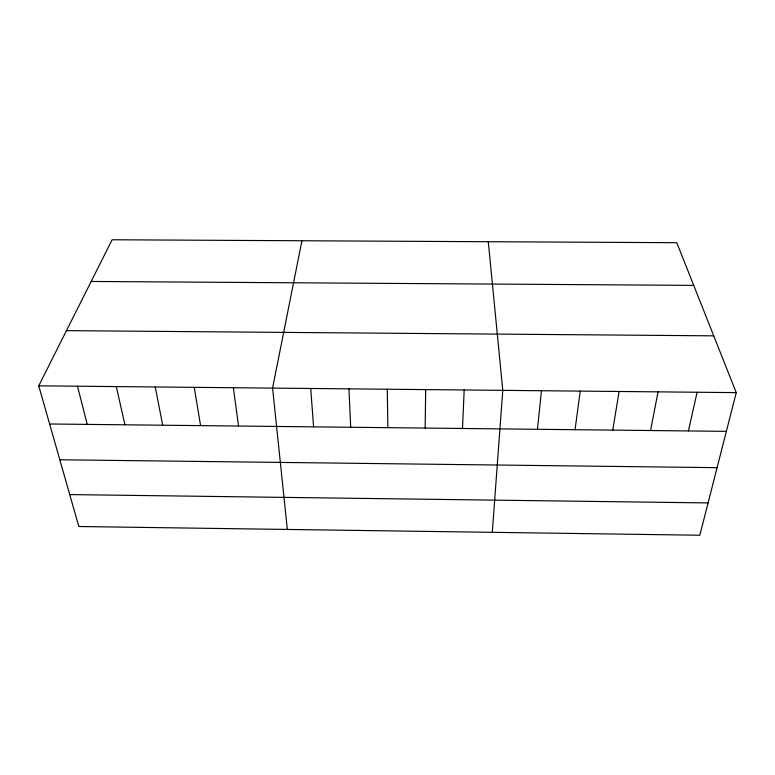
<?xml version="1.0" encoding="UTF-8"?>
<svg xmlns="http://www.w3.org/2000/svg" width="775" height="775" viewBox="0 0 775 775"><rect width="100%" height="100%" fill="white"/><g stroke="black" fill="none" stroke-linecap="round" stroke-linejoin="round"><path stroke-width="1.16" d="M425.146 428.071L425.688 389.602M462.491 428.478L464.186 389.98M492.29 532.318L502.781 390.348L488.289 241.722M537.453 429.302L541.463 390.726M575.06 429.708L580.233 391.104M612.754 430.115L619.099 391.482M650.535 430.532L658.062 391.859M301.921 240.754L272.577 388.11L287.341 529.441M688.403 430.948L697.113 392.247M736.25 392.625L699.825 535.234L78.837 526.516L38.75 385.834L112.104 239.766L676.798 242.701L736.25 392.625L38.75 385.834M91.159 281.461L693.722 285.374M66.466 330.644L713.727 335.837M49.619 423.983L726.359 431.355M59.82 459.769L717.078 467.664M69.74 494.576L708.079 502.927M77.49 386.212L87.226 424.39M116.318 386.589L124.92 424.797M155.242 386.967L162.702 425.213M194.263 387.355L200.58 425.63M233.372 387.733L238.535 426.037M310.717 388.488L313.594 426.86M348.953 388.856L350.697 427.257M387.277 389.224L387.878 427.664"/></g></svg>
